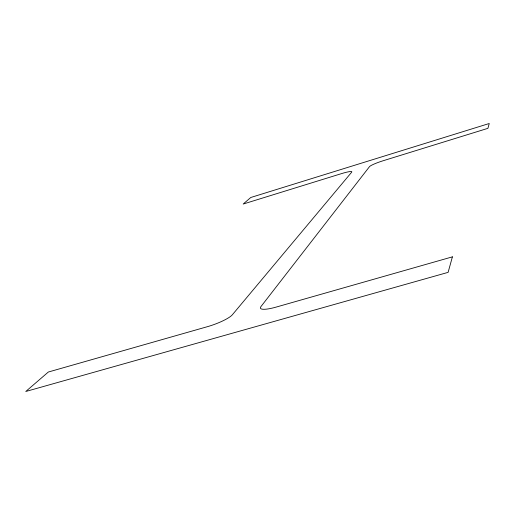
<?xml version="1.0" encoding="UTF-8"?>
<svg xmlns="http://www.w3.org/2000/svg" width="515" height="515" viewBox="0 0 515 515"><rect width="100%" height="100%" fill="white"/><g stroke="black" fill="none" stroke-linecap="round" stroke-linejoin="round"><path stroke-width="0.77" d="M452.402 256.85L448.114 272.358L25.75 391.497L48.339 372.023L207.494 326.658A21.218 4.262 -20.2 0 0 232.368 314.755L351.694 172.165A12.856 1.59 -18.7 0 0 341.67 173.574L243.177 204.049L250.779 197.49L489.25 123.503L487.917 128.338L383.295 160.699A12.991 1.616 -18.4 0 0 369.487 166.667L260.957 306.573A21.43 4.41 -19.5 0 0 276.13 307.095L452.402 256.85"/></g></svg>
